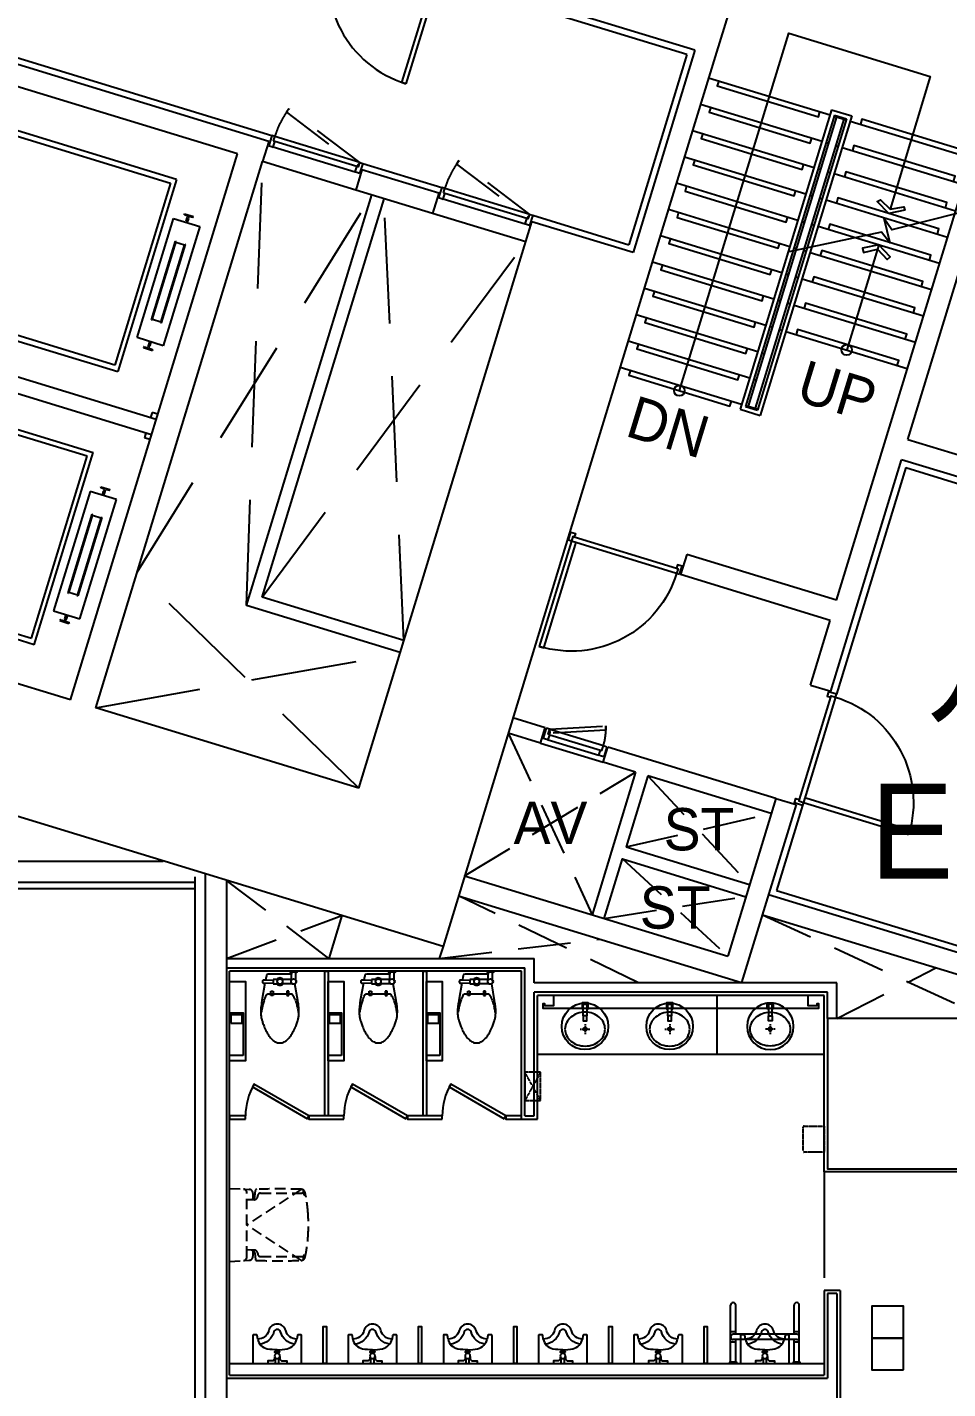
# Model space of a CAD drawing. Header units: millimetres. Extents: x -7616 to 421613, y 91067 to 341353.
# Drawn here: x 179314 to 188015, y 210288 to 223162 of the extents above; entities that cross this region are included whole.
import ezdxf
from ezdxf.enums import TextEntityAlignment as Align

# ---------------------------------------------------------------- set-up
doc = ezdxf.new("R2010")
doc.units = ezdxf.units.MM
doc.header["$LTSCALE"] = 500
doc.header["$MEASUREMENT"] = 0
for name, pattern in [('HID', [2.6, 1.6, -1]), ('HIDDEN', [2, 1, -1]), ('HIDDEN2', [0.188, 0.125, -0.063]), ('HOON1', [3, 2, -1])]:
    doc.linetypes.add(name, pattern=pattern)
doc.layers.add('e-plan', color=9, linetype='CONTINUOUS')
doc.styles.add('돋움', font='Dotum.ttf')

# ---------------------------------------------------------------- blocks, each defined once
blk = doc.blocks.new('1~2F TC-140305')
at = {"layer": 'e-plan', "ltscale": 0.5}
blk.add_lwpolyline([(-226540, -44530), (-228060, -44530), (-228060, -45950), (-226540, -45950), (-226540, -44530)], dxfattribs=at)
blk = doc.blocks.new('1F 코어')
at = {"layer": 'e-plan'}
for p, q in [((-226299, -26205), (-229120, -35433)), ((-232078, -35668), (-231783, -34702)), ((-231739, -34695), (-232043, -35690)), ((-229387, -35414), (-231710, -34704)), ((-229312, -35374), (-231683, -34649)), ((-236248, -35282), (-233312, -36180)), ((-233339, -36235), (-236208, -35357)), ((-229312, -35374), (-229896, -37287)), ((-229387, -35414), (-229936, -37212)), ((-229120, -35433), (-229705, -37346)), ((-233637, -36353), (-236027, -35622)), ((-232081, -35678), (-232078, -35668)), ((-232043, -35690), (-232081, -35678)), ((-234212, -36595), (-235956, -36062)), ((-235894, -36133), (-234268, -36630)), ((-233339, -36235), (-233398, -36426)), ((-233312, -36180), (-233341, -36276)), ((-233341, -36276), (-233313, -36284)), ((-233313, -36284), (-233313, -36284)), ((-233313, -36284), (-233298, -36289)), ((-233283, -36189), (-233312, -36180)), ((-233298, -36289), (-233282, -36236)), ((-232524, -36526), (-233298, -36289)), ((-233296, -36232), (-233283, -36189)), ((-233282, -36236), (-233296, -36232)), ((-232480, -36434), (-233283, -36189)), ((-232508, -36473), (-233282, -36236)), ((-235215, -41517), (-233637, -36353)), ((-234976, -41590), (-233398, -36426)), ((-232518, -36695), (-233398, -36426)), ((-232524, -36526), (-232508, -36473)), ((-232509, -36530), (-232524, -36526)), ((-232459, -36504), (-232518, -36695)), ((-232481, -36539), (-232509, -36530)), ((-232509, -36530), (-232509, -36530)), ((-232508, -36473), (-232493, -36477)), ((-232493, -36477), (-232480, -36434)), ((-232451, -36443), (-232481, -36539)), ((-232480, -36434), (-232451, -36443)), ((-231733, -36726), (-232459, -36504)), ((-232451, -36443), (-231705, -36671)), ((-234268, -36630), (-234795, -38351)), ((-234212, -36595), (-234767, -38412)), ((-231705, -36671), (-231735, -36767)), ((-231677, -36680), (-231705, -36671)), ((-231690, -36723), (-231677, -36680)), ((-230873, -36926), (-231677, -36680)), ((-233552, -40624), (-232365, -36742)), ((-233402, -40544), (-232250, -36777)), ((-231791, -36917), (-232518, -36695)), ((-231733, -36726), (-231791, -36917)), ((-231735, -36767), (-231706, -36776)), ((-231706, -36776), (-231706, -36776)), ((-231706, -36776), (-231692, -36780)), ((-231692, -36780), (-231676, -36727)), ((-230917, -37017), (-231692, -36780)), ((-231676, -36727), (-231690, -36723)), ((-230901, -36964), (-231676, -36727)), ((-234139, -36924), (-234138, -36919)), ((-234138, -36919), (-234053, -36945)), ((-234138, -36927), (-234106, -36940)), ((-234107, -36956), (-234104, -36944)), ((-234106, -36940), (-234104, -36944)), ((-234098, -36959), (-234095, -36947)), ((-234091, -36945), (-234095, -36947)), ((-234091, -36945), (-234057, -36952)), ((-234054, -36950), (-234053, -36945)), ((-230911, -37186), (-231791, -36917)), ((-230887, -36969), (-230873, -36926)), ((-230845, -36934), (-230874, -37030)), ((-230873, -36926), (-230845, -36934)), ((-230845, -36934), (-229936, -37212)), ((-234585, -38091), (-234240, -36963)), ((-233992, -37039), (-234337, -38167)), ((-234240, -36963), (-233992, -37039)), ((-234121, -36988), (-234111, -36958)), ((-234120, -36989), (-234121, -36988)), ((-234120, -36989), (-234106, -36993)), ((-234111, -36958), (-234107, -36956)), ((-234106, -36993), (-234105, -36993)), ((-234105, -36993), (-234096, -36963)), ((-234096, -36963), (-234098, -36959)), ((-232490, -42350), (-230853, -36995)), ((-230917, -37017), (-230901, -36964)), ((-230903, -37021), (-230917, -37017)), ((-230874, -37030), (-230903, -37021)), ((-230903, -37021), (-230903, -37021)), ((-230901, -36964), (-230887, -36969)), ((-229896, -37287), (-230853, -36995)), ((-234450, -37921), (-234223, -37179)), ((-234442, -37924), (-234215, -37182)), ((-234223, -37179), (-234215, -37182)), ((-234218, -37189), (-234137, -37214)), ((-234362, -37948), (-234135, -37206)), ((-234354, -37951), (-234127, -37209)), ((-234135, -37206), (-234127, -37209)), ((-229705, -37346), (-231693, -43848)), ((-236511, -37879), (-234767, -38412)), ((-234795, -38351), (-236420, -37854)), ((-234450, -37921), (-234442, -37924)), ((-234440, -37916), (-234360, -37941)), ((-234362, -37948), (-234354, -37951)), ((-234337, -38167), (-234585, -38091)), ((-236795, -38132), (-234404, -38863)), ((-234523, -38180), (-234525, -38185)), ((-234525, -38185), (-234440, -38211)), ((-234520, -38178), (-234487, -38185)), ((-234487, -38185), (-234483, -38183)), ((-234479, -38171), (-234483, -38183)), ((-234472, -38137), (-234481, -38167)), ((-234481, -38167), (-234479, -38171)), ((-234470, -38174), (-234474, -38186)), ((-234471, -38190), (-234474, -38186)), ((-234471, -38137), (-234472, -38137)), ((-234471, -38137), (-234457, -38141)), ((-234471, -38190), (-234439, -38203)), ((-234466, -38172), (-234470, -38174)), ((-234457, -38142), (-234466, -38172)), ((-234457, -38141), (-234457, -38142)), ((-234438, -38206), (-234440, -38211)), ((-236839, -38276), (-234448, -39006)), ((-236745, -38644), (-235001, -39177)), ((-235058, -39212), (-236683, -38715)), ((-234442, -38799), (-234457, -38847)), ((-234390, -38815), (-234442, -38799)), ((-234501, -38990), (-234515, -39038)), ((-234463, -39054), (-234515, -39038)), ((-235584, -40933), (-235058, -39212)), ((-235557, -40994), (-235001, -39177)), ((-234929, -39506), (-234927, -39501)), ((-234927, -39501), (-234842, -39527)), ((-234927, -39509), (-234895, -39522)), ((-234895, -39522), (-234893, -39526)), ((-235030, -39545), (-235375, -40673)), ((-235126, -40749), (-234781, -39621)), ((-234781, -39621), (-235030, -39545)), ((-234910, -39570), (-234901, -39540)), ((-234909, -39571), (-234910, -39570)), ((-234909, -39571), (-234896, -39575)), ((-234901, -39540), (-234897, -39538)), ((-234897, -39538), (-234893, -39526)), ((-234896, -39575), (-234895, -39575)), ((-234895, -39575), (-234886, -39545)), ((-234888, -39541), (-234884, -39529)), ((-234886, -39545), (-234888, -39541)), ((-234880, -39527), (-234884, -39529)), ((-234880, -39527), (-234847, -39534)), ((-234844, -39532), (-234842, -39527)), ((-235012, -39761), (-235239, -40504)), ((-235005, -39764), (-235232, -40506)), ((-235012, -39761), (-235005, -39764)), ((-235007, -39771), (-234927, -39796)), ((-234924, -39788), (-235151, -40530)), ((-234917, -39791), (-235144, -40533)), ((-234924, -39788), (-234917, -39791)), ((-235557, -40994), (-237301, -40461)), ((-237210, -40436), (-235584, -40933)), ((-235239, -40504), (-235232, -40506)), ((-235229, -40498), (-235149, -40523)), ((-235151, -40530), (-235144, -40533)), ((-232063, -40954), (-233402, -40544)), ((-235375, -40673), (-235126, -40749)), ((-232098, -41069), (-233552, -40624)), ((-235215, -41517), (-237606, -40786)), ((-235312, -40762), (-235314, -40767)), ((-235314, -40767), (-235229, -40793)), ((-235309, -40760), (-235276, -40767)), ((-235276, -40767), (-235272, -40765)), ((-235268, -40753), (-235272, -40765)), ((-235261, -40719), (-235270, -40749)), ((-235270, -40749), (-235268, -40753)), ((-235259, -40756), (-235263, -40768)), ((-235261, -40772), (-235263, -40768)), ((-235260, -40719), (-235261, -40719)), ((-235261, -40772), (-235229, -40785)), ((-235260, -40719), (-235247, -40723)), ((-235255, -40754), (-235259, -40756)), ((-235246, -40724), (-235255, -40754)), ((-235247, -40723), (-235246, -40724)), ((-235227, -40788), (-235229, -40793)), ((-232490, -42350), (-234976, -41590)), ((-231693, -43848), (-238196, -41860))]:
    blk.add_line(p, q, dxfattribs=at)
at = {"layer": 'e-plan', "linetype": 'HIDDEN'}
for p, q in [((-233149, -35926), (-233172, -35958)), ((-233172, -35958), (-232505, -36466)), ((-232480, -36434), (-233149, -35926)), ((-231542, -36417), (-231565, -36450)), ((-230873, -36926), (-231542, -36417)), ((-232505, -36466), (-232480, -36434)), ((-231565, -36450), (-230898, -36957)), ((-230898, -36957), (-230873, -36926))]:
    blk.add_line(p, q, dxfattribs=at)
at = {"layer": 'e-plan', "linetype": 'HOON1'}
for p, q in [((-233552, -40624), (-233398, -36426)), ((-234585, -40308), (-232365, -36742)), ((-232063, -40954), (-232250, -36777)), ((-233402, -40544), (-230911, -37186)), ((-232490, -42350), (-234585, -40308)), ((-234976, -41590), (-232101, -41078))]:
    blk.add_line(p, q, dxfattribs=at)
at = {"layer": 'e-plan'}
for centre, radius, start, end in [((-231739, -34695), 1040, 163, 253), ((-234137, -36925), 2.5, 163, 249.5907), ((-234057, -36950), 2.5, 256.4093, 343), ((-234521, -38180), 2.5, 76.4093, 163), ((-234440, -38205), 2.5, 343, 69.5907), ((-234926, -39507), 2.5, 163, 249.5907), ((-234846, -39532), 2.5, 256.4093, 343), ((-235310, -40762), 2.5, 76.4093, 163), ((-235230, -40787), 2.5, 343, 69.5907)]:
    blk.add_arc(centre, radius, start, end, dxfattribs=at)
at = {"layer": 'e-plan', "linetype": 'HIDDEN'}
for centre in [(-232480, -36434), (-230873, -36926)]:
    blk.add_arc(centre, 840, 142.7333, 163, dxfattribs=at)
at = {"layer": 'e-plan'}
blk.add_blockref('1~2F TC-140305', (0, 0), dxfattribs=at)
blk = doc.blocks.new('A$C7D8044CD')
at = {"layer": 'e-plan'}
blk.add_lwpolyline([(0, 300), (300, 300), (300, 0), (0, 0)], close=True, dxfattribs=at)
blk = doc.blocks.new('CC-102P')
at = {"layer": 'e-plan'}
for p, q in [((9, 148), (9, 108)), ((84, 108), (30, 108)), ((79, 113), (79, 13)), ((119, 113), (119, 13)), ((229, 83), (189, 83)), ((189, 83), (189, 63)), ((189, 63), (229, 63)), ((219, 113), (219, -2)), ((229, 63), (229, 83)), ((79, -17), (79, -67)), ((79, -67), (119, -67)), ((119, -67), (119, -17)), ((189, -67), (229, -67)), ((189, -87), (189, -67)), ((229, -87), (189, -87)), ((219, -2), (219, -117)), ((229, -67), (229, -87))]:
    blk.add_line(p, q, dxfattribs=at)
blk.add_lwpolyline([(-1, 163), (-1, 93), (9, 98), (9, 108), (30, 108, 0.018932), (29, 73), (29, -2), (29, -77, 0.024922), (31, -123, 0.25497), (34, -127, 0.056948), (38, -128, 0.016043), (54, -132), (85, -137), (84, -152, 1.060552), (114, -152), (113, -143), (279, -172, 0.022182), (347, -181, 0.0294), (399, -182, 0.029565), (435, -179, 0.035314), (464, -172, 0.006976), (476, -168, 0.004694), (494, -162, 0.019426), (535, -146, 0.015468), (584, -122, 0.040875), (614, -103, 0.036447), (644, -77, 0.04843), (664, -52, 0.068612), (674, -32, 0.037226), (678, -16, 0.041311), (679, -2, 0.041311), (678, 13, 0.037226), (674, 28, 0.068612), (664, 48, 0.04843), (644, 73, 0.036447), (614, 99, 0.040875), (584, 118, 0.015468), (535, 142, 0.019426), (494, 158, 0.004694), (476, 164, 0.006976), (464, 168, 0.035314), (435, 175, 0.029565), (399, 178, 0.0294), (347, 177, 0.022182), (279, 168), (121, 140, 0.455372), (84, 148), (9, 148), (9, 158)], format="xyb", close=True, dxfattribs=at)
blk.add_lwpolyline([(89, -67), (85, -137, 1.060552)], format="xyb", dxfattribs=at)
blk.add_lwpolyline([(113, -143), (109, -67)], dxfattribs=at)
for centre in [(99, 128), (99, -2)]:
    blk.add_circle(centre, 25, dxfattribs=at)
for centre, radius, start, end in [((473, -285), 475, 116.5651, 119.5675), ((396, -131), 303, 112.8053, 116.5651), ((370, -68), 234, 105.9454, 112.8053), ((470, -419), 599, 101.6565, 105.9454), ((417, -162), 337, 94.3987, 101.6565), ((99, -2), 35, 124.8499, 235.1501), ((99, -2), 35, 304.8499, 55.1501), ((222, 113), 3.54, 126.8699, 180), ((325, -24), 174, 119.5675, 126.8699), ((231, -117), 12.3, 180, 225), ((261, -87), 54.8, 225, 245.9278), ((358, 129), 291, 245.9278, 249.444), ((453, 384), 564, 249.444, 251.9714), ((608, 860), 1064, 251.9714, 254.0546), ((543, 633), 828, 254.0546, 256.4166), ((406, 66), 244, 256.4166, 265.6013)]:
    blk.add_arc(centre, radius, start, end, dxfattribs=at)
blk = doc.blocks.new('CU-301P')
at = {"layer": 'e-plan'}
for p, q in [((0, 15), (50, 15)), ((95, 10), (105, 10)), ((0, -15), (50, -15)), ((95, -10), (105, -10))]:
    blk.add_line(p, q, dxfattribs=at)
blk.add_lwpolyline([(0, -230), (0, 230), (265, 230, -0.414214), (270, 225), (270, 195, -0.333333), (265, 190), (230, 185, 0.337547), (310, 80, -0.761905), (310, -80, 0.337547), (230, -185), (265, -190, -0.414214), (270, -195), (270, -225, -0.414214), (265, -230)], format="xyb", close=True, dxfattribs=at)
for points in [[(230, -185, -0.333591), (139, -94, -0.024709), (130, 0, -0.066959), (139, 94, -0.287367), (230, 185)], [(182, 162, 0.29721), (297, 32, -0.761905), (297, -32, 0.302811), (181, -165, 0.337547)]]:
    blk.add_lwpolyline(points, format="xyb", dxfattribs=at)
for points in [[(65, 25), (40, 25), (25, 40), (25, 90), (0, 90)], [(65, -25), (40, -25), (25, -40), (25, -90), (0, -90)]]:
    blk.add_lwpolyline(points, dxfattribs=at)
blk.add_lwpolyline([(105, 25), (110, 25), (110, -25), (105, -25)], close=True, dxfattribs=at)
blk.add_circle((70, 0), 25, dxfattribs=at)
blk = doc.blocks.new('6543213')
at = {"layer": 'e-plan', "ltscale": 400}
for p, q in [((13, 13), (13, 550)), ((63, 275), (63, 550)), ((613, 275), (613, 550)), ((663, 13), (663, 550)), ((63, 300), (13, 300)), ((638, 275), (38, 275)), ((663, 300), (613, 300)), ((63, 200), (13, 200)), ((638, 225), (38, 225)), ((63, 13), (63, 225)), ((613, 13), (613, 225)), ((663, 200), (613, 200)), ((63, 13), (13, 13)), ((663, 13), (613, 13))]:
    blk.add_line(p, q, dxfattribs=at)
for centre, radius, start, end in [((38, 550), 25, 0, 180), ((638, 550), 25, 0, 180), ((38, 250), 25, 90, 270), ((638, 250), 25, 270, 90), ((13, 0), 12.5, 90, 180), ((63, 0), 12.5, 0, 90), ((613, 0), 12.5, 90, 180), ((663, 0), 12.5, 0, 90)]:
    blk.add_arc(centre, radius, start, end, dxfattribs=at)
blk = doc.blocks.new('수전')
at = {"layer": 'e-plan'}
for points in [[(-122, 17), (-172, 17), (-172, -17), (-122, -17)], [(-122, 17), (-12, 17), (-12, -17), (-122, -17)]]:
    blk.add_lwpolyline(points, close=True, dxfattribs=at)
blk.add_lwpolyline([(-58, -17), (-58, -29), (0, -29), (0, 29), (-58, 29), (-58, 17)], dxfattribs=at)
blk = doc.blocks.new('원형 세면대')
at = {"layer": 'e-plan'}
for p, q in [((104140041, -29768957), (104140051, -29768957)), ((104140056, -29768957), (104140119, -29768957)), ((104140088, -29768911), (104140088, -29768921)), ((104140088, -29768926), (104140088, -29768989)), ((104140124, -29768957), (104140134, -29768957)), ((104140088, -29768994), (104140088, -29769004))]:
    blk.add_line(p, q, dxfattribs=at)
for centre, radius in [((104140087, -29768931), 220), ((104140088, -29768957), 16.4)]:
    blk.add_circle(centre, radius, dxfattribs=at)
for centre, radius, start, end in [((104140060, -29768970), 165, 130.1009, 153.8084), ((104140077, -29768991), 191, 109.2294, 130.1009), ((104140088, -29769022), 225, 90, 109.2294), ((104140088, -29769022), 225, 70.7706, 90), ((104140099, -29768991), 191, 49.8991, 70.7706), ((104140116, -29768970), 165, 26.1916, 49.8991), ((104140033, -29768957), 135, 153.8084, 180), ((104140033, -29768957), 135, 180, 206.1916), ((104140142, -29768957), 135, 0, 26.1916), ((104140142, -29768957), 135, 333.8084, 0), ((104140060, -29768944), 165, 206.1916, 229.8991), ((104140077, -29768924), 191, 229.8991, 250.7706), ((104140088, -29768892), 225, 250.7706, 270), ((104140088, -29768892), 225, 270, 289.2294), ((104140099, -29768924), 191, 289.2294, 310.1009), ((104140116, -29768944), 165, 310.1009, 333.8084)]:
    blk.add_arc(centre, radius, start, end, dxfattribs=at)
blk = doc.blocks.new('fsd1100-80')
at = {"layer": 'e-plan'}
for p, q in [((1070, 0), (30, 0)), ((1055, -45), (45, -45))]:
    blk.add_line(p, q, dxfattribs=at)
blk.add_lwpolyline([(30, 1040), (75, 1040), (75, 1030), (75, 20), (75, 0), (30, 0)], close=True, dxfattribs=at)
for points in [[(0, 0), (0, -80), (45, -80), (45, -45), (30, -45), (30, 0), (0, 0)], [(1100, 0), (1100, -80), (1055, -80), (1055, -45), (1070, -45), (1070, 0), (1100, 0)]]:
    blk.add_lwpolyline(points, dxfattribs=at)
blk.add_arc((30, 0), 1040, 0, 90, dxfattribs=at)
blk = doc.blocks.new('지상2층 평면도$0$A$C26E721D9')
at = {"layer": 'e-plan', "linetype": 'HOON1', "ltscale": 0.1, "extrusion": (0, 0, -1)}
for p, q in [((0, 745), (7, 615)), ((690, 745), (0, 745)), ((690, 745), (683, 615)), ((7, 615), (10, 559)), ((9, 67), (345, 582)), ((648, 582), (42, 582)), ((106, 535), (108, 582)), ((107, 513), (110, 582)), ((681, 67), (345, 582)), ((583, 513), (580, 582)), ((584, 535), (582, 582)), ((683, 615), (680, 559)), ((78, 507), (19, 502)), ((45, 454), (45, 63)), ((74, 479), (68, 479)), ((612, 507), (671, 502)), ((616, 479), (622, 479)), ((645, 454), (645, 63))]:
    blk.add_line(p, q, dxfattribs=at)
for centre, radius, start, end in [((-42, 617), 35, 270, 357), ((-46, 561), 36, 274.461, 357), ((-237, 3017), 2500, 273.4998, 274.461), ((-76, 537), 30, 182.8624, 265.2364), ((-86, 542), 20, 182.8624, 273.4998), ((-604, 542), 20, 266.5002, 357.1376), ((-614, 537), 30, 274.7636, 357.1376), ((-453, 3017), 2500, 265.539, 266.5002), ((-644, 561), 36, 183, 265.539), ((-648, 617), 35, 183, 270), ((-5404, 275), 5399, 357.7957, 2.307), ((-19, 492), 10, 2.307, 85.2364), ((-70, 454), 25, 0, 85.2364), ((-71, 515), 36, 182.8624, 265.2364), ((-619, 515), 36, 274.7636, 357.1376), ((-620, 454), 25, 94.7636, 180), ((-671, 492), 10, 94.7636, 177.693), ((4714, 275), 5399, 177.693, 182.2043), ((-47, 69), 38, 282.5917, 357.7957), ((-21, 58), 10, 283.6449, 338.2701), ((-318, 1281), 1268, 281.4958, 283.6449), ((-318, 1281), 1280, 273.91, 282.5917), ((-70, 63), 25, 281.4958, 0), ((-345, 1680), 1680, 266.09, 273.91), ((-372, 1281), 1280, 257.4083, 266.09), ((-620, 63), 25, 180, 258.5042), ((-372, 1281), 1268, 256.3551, 258.5042), ((-643, 69), 38, 182.2043, 257.4083), ((-669, 58), 10, 201.7299, 256.3551)]:
    blk.add_arc(centre, radius, start, end, dxfattribs=at)
blk = doc.blocks.new('fasd600')
at = {"layer": 'e-plan'}
for p, q in [((35, 0), (565, 0)), ((50, -50), (550, -50)), ((50, -100), (550, -100))]:
    blk.add_line(p, q, dxfattribs=at)
at = {"layer": 'e-plan', "linetype": 'HIDDEN'}
blk.add_lwpolyline([(532, 185), (544, 147), (49, -37), (35, 0), (532, 185)], dxfattribs=at)
at = {"layer": 'e-plan'}
for points in [[(0, 0), (0, -100), (35, -100), (35, -100), (50, -100), (50, -50), (35, -50), (35, 0)], [(600, 0), (600, -100), (565, -100), (565, -100), (550, -100), (550, -50), (565, -50), (565, 0)]]:
    blk.add_lwpolyline(points, close=True, dxfattribs=at)
at = {"layer": 'e-plan', "linetype": 'HIDDEN'}
blk.add_arc((35, 0), 530, 0, 20.3876, dxfattribs=at)

msp = doc.modelspace()

# ---------------------------------------------------------------- linework, layer by layer
at = {"layer": 'e-plan'}
for p, q in [((186964, 217745), (188619, 223158)), ((185755, 222684), (186903, 222334)), ((185679, 222436), (186827, 222085)), ((186917, 222381), (186052, 219551)), ((186917, 222381), (187109, 222323)), ((186944, 222331), (186102, 219577)), ((186965, 222315), (186129, 219580)), ((187032, 222294), (186196, 219559)), ((187059, 222296), (186217, 219542)), ((187109, 222323), (186243, 219492)), ((186941, 222322), (186965, 222315)), ((186944, 222331), (187059, 222296)), ((186965, 222315), (187032, 222294)), ((187032, 222294), (187056, 222287)), ((187094, 222275), (188242, 221924)), ((185603, 222187), (186751, 221836)), ((186865, 222073), (186889, 222066)), ((186956, 222045), (186980, 222038)), ((187018, 222026), (188165, 221676)), ((187638, 219265), (188494, 222067)), ((185527, 221938), (186675, 221588)), ((186789, 221825), (186813, 221817)), ((186880, 221797), (186904, 221790)), ((186942, 221778), (188089, 221427)), ((185451, 221690), (186599, 221339)), ((186713, 221576), (186737, 221569)), ((185375, 221441), (186523, 221090)), ((186804, 221548), (186828, 221541)), ((186866, 221529), (188013, 221178)), ((186637, 221327), (186661, 221320)), ((185299, 221193), (186447, 220842)), ((186728, 221300), (186752, 221292)), ((186790, 221281), (187937, 220930)), ((186561, 221079), (186585, 221071)), ((186652, 221051), (186676, 221044)), ((185223, 220944), (186371, 220593)), ((186714, 221032), (187861, 220681)), ((186485, 220830), (186509, 220823)), ((186576, 220802), (186600, 220795)), ((185147, 220695), (186295, 220344)), ((186638, 220783), (187785, 220432)), ((186409, 220581), (186433, 220574)), ((186500, 220554), (186524, 220546)), ((186562, 220535), (187709, 220184)), ((185071, 220447), (186219, 220096)), ((186333, 220333), (186357, 220325)), ((186424, 220305), (186448, 220298)), ((186486, 220286), (187633, 219935)), ((184995, 220198), (186143, 219847)), ((186257, 220084), (186281, 220077)), ((184919, 219949), (186066, 219599)), ((186181, 219835), (186205, 219828)), ((186052, 219551), (186243, 219492)), ((186102, 219577), (186217, 219542)), ((186105, 219587), (186129, 219580)), ((186105, 219587), (186129, 219580)), ((186129, 219580), (186196, 219559)), ((186196, 219559), (186220, 219552)), ((186910, 216883), (187579, 219073)), ((187619, 218998), (186964, 216856)), ((187619, 218998), (188338, 218778)), ((185549, 218178), (185490, 217987)), ((186964, 217745), (185549, 218178)), ((186905, 217554), (185490, 217987)), ((186718, 216942), (186905, 217554)), ((186718, 216942), (186910, 216883)), ((184210, 216537), (183904, 216631)), ((184167, 216394), (183861, 216488)), ((184167, 216394), (184210, 216537)), ((184167, 216394), (184759, 216213)), ((184759, 216213), (184803, 216356)), ((186391, 215871), (184803, 216356)), ((185065, 216119), (184759, 216213)), ((185065, 216119), (184653, 214771)), ((185180, 216084), (184975, 215412)), ((186347, 215727), (185180, 216084)), ((186391, 215871), (185935, 214379)), ((186582, 215812), (186067, 214129)), ((186391, 215871), (186582, 215812)), ((186642, 215804), (186397, 215001)), ((184975, 215412), (186142, 215056)), ((176657, 215278), (180599, 215278)), ((180897, 215128), (180897, 209828)), ((183448, 215139), (185935, 214379)), ((176442, 215018), (180897, 215018)), ((176657, 215078), (180894, 215078)), ((186397, 215001), (190233, 213828)), ((183390, 214948), (186067, 214129)), ((186322, 214961), (190224, 213768)), ((186263, 214770), (189540, 213768)), ((181197, 214358), (184107, 214358)), ((184107, 214128), (184107, 214358)), ((181197, 214268), (184017, 214268)), ((183987, 214238), (181227, 214238)), ((181227, 210418), (181227, 214238)), ((183987, 212838), (183987, 214238)), ((184017, 212868), (184017, 214268)), ((186967, 214128), (184107, 214128)), ((186967, 213788), (186967, 214128)), ((186877, 214038), (184107, 214038)), ((184107, 212868), (184107, 214038)), ((186847, 214008), (184137, 214008)), ((184137, 212838), (184137, 214008)), ((185837, 213448), (185837, 214008)), ((186847, 212338), (186847, 214008)), ((186877, 213788), (186877, 214038)), ((186847, 213448), (184137, 213448)), ((183987, 212838), (184137, 212838)), ((184017, 212868), (184107, 212868)), ((188417, 212338), (186847, 212338)), ((186997, 211218), (186847, 211218)), ((186847, 211218), (186847, 210418)), ((186997, 211218), (186997, 207248)), ((181227, 210528), (186847, 210528)), ((181227, 210418), (186847, 210418))]:
    msp.add_line(p, q, dxfattribs=at)
at = {"layer": 'e-plan', "linetype": 'HOON1', "ltscale": 0.5}
for p, q in [((183861, 216488), (184653, 214771)), ((183448, 215139), (185065, 216119)), ((185180, 216084), (186142, 215056)), ((184975, 215412), (186347, 215727)), ((184940, 215300), (185935, 214379)), ((182164, 214358), (181197, 215095)), ((185087, 214129), (183390, 214948)), ((184768, 214736), (186107, 214943)), ((181197, 214358), (182287, 214762)), ((182287, 214762), (182164, 214358)), ((186263, 214770), (188397, 213788)), ((183209, 214358), (184729, 214539)), ((183244, 214470), (183209, 214358)), ((186967, 213788), (187902, 214269))]:
    msp.add_line(p, q, dxfattribs=at)
at = {"layer": 'e-plan', "linetype": 'HIDDEN2', "ltscale": 0.02}
for p, q in [((184167, 213013), (184017, 213283)), ((184167, 213283), (184017, 213013))]:
    msp.add_line(p, q, dxfattribs=at)
at = {"layer": 'e-plan', "linetype": 'HOON1'}
msp.add_line((186847, 212338), (186847, 211218), dxfattribs=at)
at = {"layer": 'e-plan', "ltscale": 0.5}
for p, q in [((186967, 211188), (186877, 211188)), ((186877, 211188), (186877, 210388)), ((186967, 211188), (186967, 207278)), ((181197, 210388), (186877, 210388))]:
    msp.add_line(p, q, dxfattribs=at)
at = {"layer": 'e-plan'}
for points in [[(185478, 219726), (186512, 223107), (187850, 222697), (187472, 221443)], [(185851, 222655), (185836, 222607), (186792, 222315), (186807, 222363)], [(185775, 222407), (185760, 222359), (186716, 222066), (186731, 222114)], [(188146, 221953), (188160, 222001), (187204, 222294), (187190, 222246)], [(185699, 222158), (185684, 222110), (186640, 221818), (186655, 221866)], [(188070, 221705), (188084, 221753), (187128, 222045), (187114, 221997)], [(185623, 221909), (185608, 221861), (186564, 221569), (186579, 221617)], [(187994, 221456), (188008, 221504), (187052, 221796), (187038, 221749)], [(185547, 221661), (185532, 221613), (186488, 221320), (186503, 221368)], [(188440, 221485), (187487, 221246), (187410, 221357), (187469, 221123), (187389, 221224), (186514, 221040)], [(187918, 221208), (187932, 221255), (186976, 221548), (186962, 221500)], [(187472, 221443), (187600, 221463), (187611, 221434), (187459, 221400), (187349, 221515), (187378, 221530), (187472, 221443)], [(185471, 221412), (185456, 221364), (186412, 221072), (186427, 221120)], [(187842, 220959), (187856, 221007), (186900, 221299), (186886, 221251)], [(185395, 221163), (185380, 221116), (186336, 220823), (186351, 220871)], [(187766, 220710), (187780, 220758), (186824, 221050), (186809, 221003)], [(187364, 221105), (187060, 220111)], [(187351, 221063), (187442, 220965), (187470, 220992), (187364, 221105), (187208, 221072), (187220, 221033), (187351, 221063)], [(185319, 220915), (185304, 220867), (186260, 220575), (186275, 220622)], [(187690, 220462), (187704, 220509), (186748, 220802), (186733, 220754)], [(185243, 220666), (185228, 220618), (186184, 220326), (186199, 220374)], [(187614, 220213), (187628, 220261), (186672, 220553), (186657, 220505)], [(185167, 220417), (185152, 220370), (186108, 220077), (186123, 220125)], [(187538, 219964), (187552, 220012), (186596, 220305), (186581, 220257)], [(185091, 220169), (185076, 220121), (186032, 219829), (186047, 219876)], [(185015, 219920), (185000, 219872), (185956, 219580), (185971, 219628)], [(187638, 219265), (188367, 219042), (188308, 218850), (187579, 219073)], [(184768, 214736), (184940, 215298), (186106, 214941)], [(180997, 215157), (180997, 198668)], [(181197, 215095), (181197, 202868)], [(184287, 214008), (184287, 213908), (184207, 213908), (184207, 213928), (184187, 213928), (184187, 213888), (186797, 213888), (186797, 213928), (186777, 213928), (186777, 213908), (186697, 213908), (186697, 214008)]]:
    msp.add_lwpolyline(points, dxfattribs=at)
for points in [[(182157, 212868), (182127, 212868), (182127, 213378), (182127, 213378), (182127, 213428), (182127, 213428), (182127, 213834), (182127, 214238), (182157, 214238)], [(183087, 212868), (183057, 212868), (183057, 213378), (183057, 213378), (183057, 213428), (183057, 213428), (183057, 213834), (183057, 214238), (183087, 214238)], [(181227, 214138), (181377, 214138), (181377, 213388), (181227, 213388)], [(182157, 214138), (182307, 214138), (182307, 213388), (182157, 213388)], [(183087, 214138), (183237, 214138), (183237, 213388), (183087, 213388)], [(181354, 213438), (181227, 213438), (181227, 213844), (181354, 213844)], [(182284, 213438), (182157, 213438), (182157, 213844), (182284, 213844)], [(183214, 213438), (183087, 213438), (183087, 213844), (183214, 213844)], [(181237, 213744), (181344, 213744), (181344, 213824), (181237, 213824)], [(182167, 213744), (182274, 213744), (182274, 213824), (182167, 213824)], [(183097, 213744), (183204, 213744), (183204, 213824), (183097, 213824)], [(181962, 212842), (181977, 212868), (181457, 213168), (181442, 213142)], [(182892, 212842), (182907, 212868), (182387, 213168), (182372, 213142)], [(183822, 212842), (183837, 212868), (183317, 213168), (183302, 213142)], [(181377, 212838), (181377, 212868), (181227, 212868), (181227, 212838)], [(182307, 212838), (182307, 212868), (181977, 212868), (181977, 212838)], [(183237, 212838), (183237, 212868), (182907, 212868), (182907, 212838)], [(183987, 212838), (183987, 212868), (183837, 212868), (183837, 212838)], [(182142, 210528), (182112, 210528), (182112, 210877), (182142, 210877)], [(183042, 210528), (183012, 210528), (183012, 210877), (183042, 210877)], [(183942, 210528), (183912, 210528), (183912, 210877), (183942, 210877)], [(184842, 210528), (184812, 210528), (184812, 210877), (184842, 210877)], [(185742, 210528), (185712, 210528), (185712, 210877), (185742, 210877)]]:
    msp.add_lwpolyline(points, close=True, dxfattribs=at)
at = {"layer": 'e-plan', "linetype": 'HIDDEN2', "ltscale": 0.005}
msp.add_lwpolyline([(184017, 213013), (184167, 213013), (184167, 213283), (184017, 213283)], close=True, dxfattribs=at)
msp.add_lwpolyline([(186647, 212535), (186647, 212762, -0.414214), (186657, 212772), (186847, 212772), (186847, 212525), (186657, 212525, -0.414214)], format="xyb", close=True, dxfattribs=at)
at = {"layer": 'e-plan'}
for centre in [(187060, 220111), (185478, 219726)]:
    msp.add_circle(centre, 50, dxfattribs=at)
for centre in [(181977, 212868), (182907, 212868), (183837, 212868)]:
    msp.add_arc(centre, 600, 150, 180, dxfattribs=at)

# ---------------------------------------------------------------- block references
for name, p in [('1F 코어', (414937, 258318)), ('원형 세면대', (-103955501, 29982646)), ('원형 세면대', (-103954701, 29982646)), ('6543213', (185949, 210528))]:
    msp.add_blockref(name, p, dxfattribs=at)
at = {"layer": 'e-plan', "extrusion": (0, 0, -1), "zscale": -1}
for p, rotation in [((-184429, 218311), 197.0000100581643), ((-186642, 215804), 107.0000100581644)]:
    msp.add_blockref('fsd1100-80', p, dxfattribs=dict(at, rotation=rotation))
at = {"layer": 'e-plan'}
for name, p, rotation in [('fasd600', (184220, 216535), 342.9999899407022), ('CC-102P', (181704, 214237), 270), ('CC-102P', (182634, 214237), 270), ('CC-102P', (183564, 214237), 270), ('수전', (184587, 213938), 90), ('수전', (185387, 213938), 90)]:
    msp.add_blockref(name, p, dxfattribs=dict(at, rotation=rotation))
at = {"layer": 'e-plan', "xscale": -1}
msp.add_blockref('원형 세면대', (104326425, 29982646), dxfattribs=at)
at = {"layer": 'e-plan', "xscale": -1, "rotation": 270}
for name, p in [('수전', (186337, 213938)), ('A$C7D8044CD', (187297, 210768)), ('A$C7D8044CD', (187297, 210468))]:
    msp.add_blockref(name, p, dxfattribs=at)
at = {"layer": 'e-plan', "linetype": 'HID', "ltscale": 0.1, "xscale": -1, "rotation": 90}
msp.add_blockref('지상2층 평면도$0$A$C26E721D9', (181972, 212183), dxfattribs=at)
at = {"layer": 'e-plan', "ltscale": 400, "xscale": -1, "rotation": 270}
for p in [(181677, 210528), (182577, 210528), (183477, 210528), (184377, 210528), (185277, 210528), (186287, 210528)]:
    msp.add_blockref('CU-301P', p, dxfattribs=at)

# ---------------------------------------------------------------- texts
at = {"layer": 'e-plan', "style": '돋움'}
for s, p in [('UP', (186971, 219723)), ('DN', (185373, 219383))]:
    msp.add_text(s, height=400, rotation=343, dxfattribs=at).set_placement(p, align=Align.MIDDLE_CENTER)
for s, rotation, p in [('서비스용', 0.1874, (192318, 216466)), ('ELEV. 홀', 359.9874, (192077, 215110))]:
    msp.add_text(s, height=900, rotation=rotation, dxfattribs=at).set_placement(p, align=Align.RIGHT)
for s, p in [('AV', (184260, 215639)), ('ST', (185664, 215579)), ('ST', (185438, 214839))]:
    msp.add_text(s, height=400, dxfattribs=at).set_placement(p, align=Align.MIDDLE_CENTER)

doc.saveas('drawing.dxf')
